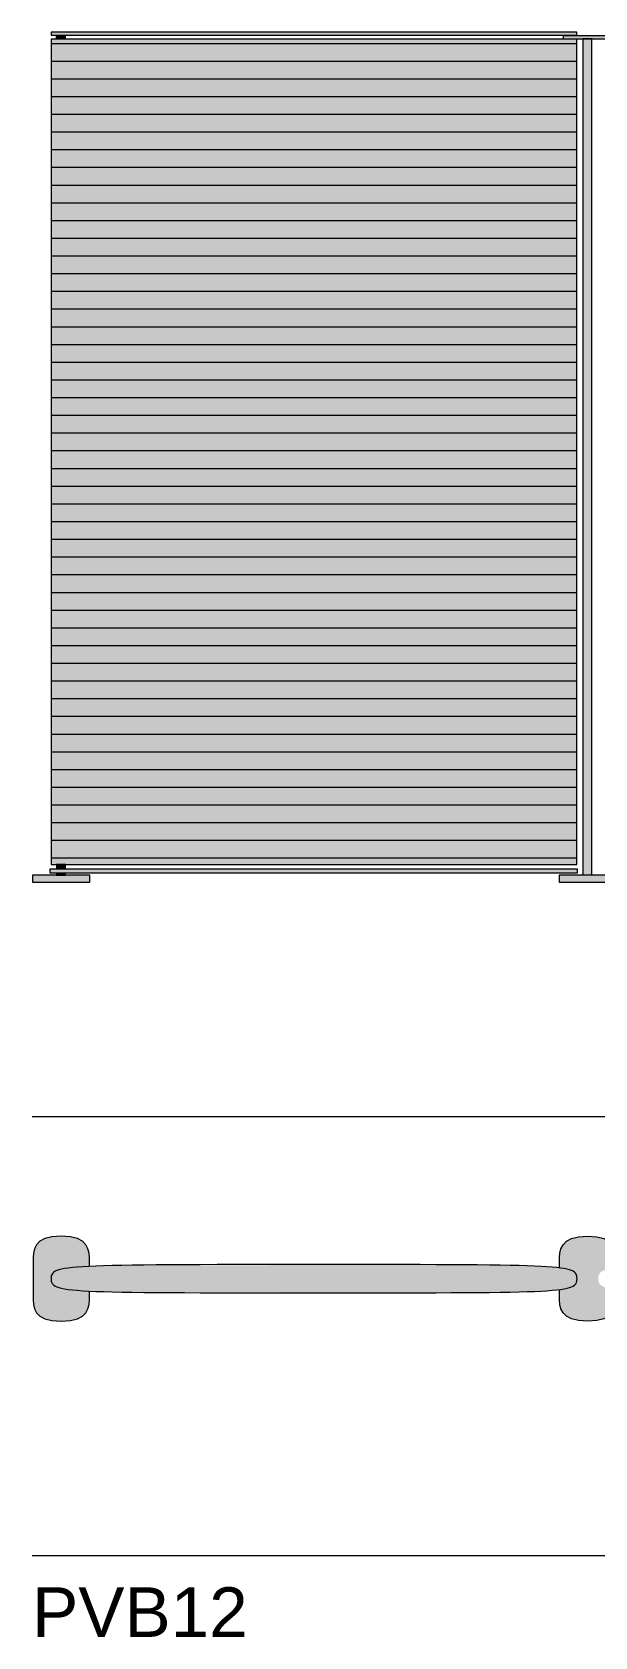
# Model space of a CAD drawing. Header units: millimetres. Extents: x -23380 to 52531, y -5628 to 1041.
# Drawn here: x 2151 to 2946, y -1825 to 441 of the extents above; entities that cross this region are included whole.
import ezdxf

# ---------------------------------------------------------------- set-up
doc = ezdxf.new("R2010")
doc.units = ezdxf.units.MM
for name, color, linetype, lineweight in [('dimensions', 7, 'Continuous', 5), ('drawing', 7, 'Continuous', 5), ('hatch', 9, 'Continuous', 5), ('product codes', 7, 'Continuous', 5), ('ropes', 7, 'Continuous', 0)]:
    doc.layers.add(name, color=color, linetype=linetype, lineweight=lineweight)
doc.styles.add('Poliform pollici', font='arial.ttf')

msp = doc.modelspace()

# ---------------------------------------------------------------- hatches: boundary and pattern name
at = {"layer": 'hatch'}
for points in [[(2178.2, 436.6), (2920.3, 436.6), (2920.3, 440.9), (2178.2, 440.9)], [(2185.8, -734.1), (2198.6, -734.1), (2920.3, -734.1), (2920.3, 430.7), (2178.2, 430.7), (2178.2, -734.1)], [(2198.6, 436.6), (2185.8, 436.6), (2185.8, 430.7), (2198.6, 430.7)], [(2901.2, 431.6), (2970, 431.6), (2970, 435.7), (2901.2, 435.7)], [(2929, -749.1), (2941.8, -749.1), (2941.8, 431.6), (2929, 431.6)], [(2176.5, -745.8), (2921.3, -745.8), (2921.3, -740.7), (2176.5, -740.7)], [(2185.8, -740.7), (2198.6, -740.7), (2198.6, -734.1), (2185.8, -734.1)], [(2198.6, -745.8), (2185.8, -745.8), (2185.8, -749.1), (2198.6, -749.1)], [(2152.2, -759.1), (2232.9, -759.1), (2232.9, -749.1), (2152.2, -749.1)], [(2895.4, -759.1), (2976.1, -759.1), (2976.1, -749.1), (2895.4, -749.1)], [(2232.4, -1301.4), (2215.6, -1302.5), (2208.7, -1303.1), (2202.6, -1303.8), (2200, -1304.1), (2197.5, -1304.5), (2195.2, -1304.9), (2193.1, -1305.4), (2191.2, -1305.8), (2190.3, -1306.1), (2189.4, -1306.3), (2188.6, -1306.5), (2187.8, -1306.8), (2187.1, -1307), (2186.4, -1307.3), (2185.7, -1307.6), (2185.1, -1307.8), (2184.5, -1308.1), (2184, -1308.4), (2183.4, -1308.7), (2183.2, -1308.8), (2182.9, -1309), (2182.7, -1309.1), (2182.5, -1309.3), (2182.3, -1309.4), (2182, -1309.6), (2181.8, -1309.7), (2181.6, -1309.9), (2181.5, -1310.1), (2181.3, -1310.2), (2181.1, -1310.4), (2180.9, -1310.5), (2180.8, -1310.7), (2180.6, -1310.9), (2180.5, -1311), (2180.3, -1311.2), (2180.2, -1311.4), (2180, -1311.6), (2179.9, -1311.7), (2179.8, -1311.9), (2179.7, -1312.1), (2179.6, -1312.3), (2179.5, -1312.4), (2179.4, -1312.6), (2179.3, -1312.8), (2179.2, -1313), (2179.1, -1313.2), (2179, -1313.4), (2178.9, -1313.6), (2178.9, -1313.7), (2178.8, -1313.9), (2178.7, -1314.1), (2178.7, -1314.3), (2178.6, -1314.5), (2178.6, -1314.7), (2178.5, -1314.9), (2178.5, -1315.1), (2178.4, -1315.3), (2178.4, -1315.8), (2178.3, -1316.2), (2178.3, -1316.6), (2178.2, -1317), (2178.2, -1317.5), (2178.2, -1317.9), (2178.2, -1318.9), (2178.2, -1319.8), (2178.2, -1320.2), (2178.2, -1320.7), (2178.3, -1321.1), (2178.3, -1321.5), (2178.4, -1322), (2178.4, -1322.4), (2178.5, -1322.6), (2178.5, -1322.8), (2178.6, -1323), (2178.6, -1323.2), (2178.7, -1323.4), (2178.7, -1323.6), (2178.8, -1323.8), (2178.9, -1324), (2178.9, -1324.2), (2179, -1324.3), (2179.1, -1324.5), (2179.2, -1324.7), (2179.3, -1324.9), (2179.4, -1325.1), (2179.5, -1325.3), (2179.6, -1325.5), (2179.7, -1325.6), (2179.8, -1325.8), (2179.9, -1326), (2180, -1326.2), (2180.2, -1326.3), (2180.3, -1326.5), (2180.5, -1326.7), (2180.6, -1326.8), (2180.8, -1327), (2180.9, -1327.2), (2181.1, -1327.3), (2181.3, -1327.5), (2181.5, -1327.6), (2181.6, -1327.8), (2181.8, -1328), (2182, -1328.1), (2182.3, -1328.3), (2182.5, -1328.4), (2182.7, -1328.6), (2182.9, -1328.7), (2183.2, -1328.9), (2183.4, -1329), (2184, -1329.3), (2184.5, -1329.6), (2185.1, -1329.9), (2185.7, -1330.1), (2186.4, -1330.4), (2187.1, -1330.7), (2187.8, -1330.9), (2188.6, -1331.2), (2189.4, -1331.4), (2190.3, -1331.6), (2191.2, -1331.9), (2193.1, -1332.3), (2195.2, -1332.8), (2197.5, -1333.2), (2200, -1333.6), (2202.6, -1333.9), (2208.7, -1334.6), (2215.6, -1335.3), (2232.4, -1336.3), (2232.4, -1342.5), (2232.3, -1345.7), (2232.3, -1348.9), (2232.2, -1350.5), (2232.1, -1352), (2231.9, -1353.6), (2231.8, -1354.4), (2231.7, -1355.2), (2231.6, -1356), (2231.5, -1356.8), (2231.3, -1357.5), (2231.1, -1358.3), (2231, -1359.1), (2230.7, -1359.8), (2230.5, -1360.6), (2230.3, -1361.3), (2230, -1362), (2229.7, -1362.8), (2229.4, -1363.5), (2229, -1364.2), (2228.8, -1364.5), (2228.7, -1364.9), (2228.5, -1365.2), (2228.3, -1365.6), (2228.1, -1365.9), (2227.8, -1366.2), (2227.6, -1366.6), (2227.4, -1366.9), (2227.1, -1367.2), (2226.9, -1367.5), (2226.7, -1367.9), (2226.4, -1368.2), (2226.1, -1368.5), (2225.8, -1368.8), (2225.6, -1369.1), (2225.3, -1369.4), (2225, -1369.7), (2224.7, -1370), (2224.4, -1370.3), (2224, -1370.6), (2223.7, -1370.9), (2223.4, -1371.2), (2223, -1371.4), (2222.6, -1371.7), (2222.3, -1372), (2221.9, -1372.2), (2221.5, -1372.5), (2221.1, -1372.8), (2220.7, -1373), (2220.3, -1373.3), (2219.9, -1373.5), (2219.4, -1373.7), (2218.5, -1374.2), (2217.6, -1374.6), (2216.6, -1375.1), (2215.6, -1375.5), (2214.5, -1375.9), (2213.4, -1376.2), (2212.2, -1376.6), (2211, -1376.9), (2209.8, -1377.2), (2208.5, -1377.5), (2207.1, -1377.7), (2205.7, -1377.9), (2204.2, -1378.1), (2202.7, -1378.3), (2201.2, -1378.5), (2199.6, -1378.6), (2197.9, -1378.7), (2196.2, -1378.7), (2192.6, -1378.8), (2189, -1378.7), (2187.2, -1378.7), (2185.6, -1378.6), (2184, -1378.5), (2182.4, -1378.3), (2180.9, -1378.1), (2179.4, -1377.9), (2178, -1377.7), (2176.7, -1377.5), (2175.4, -1377.2), (2174.1, -1376.9), (2172.9, -1376.6), (2171.8, -1376.2), (2170.6, -1375.9), (2169.6, -1375.5), (2168.5, -1375.1), (2167.6, -1374.6), (2166.6, -1374.2), (2165.7, -1373.7), (2165.3, -1373.5), (2164.9, -1373.3), (2164.4, -1373), (2164, -1372.8), (2163.6, -1372.5), (2163.2, -1372.2), (2162.9, -1372), (2162.5, -1371.7), (2162.1, -1371.4), (2161.8, -1371.2), (2161.5, -1370.9), (2161.1, -1370.6), (2160.8, -1370.3), (2160.5, -1370), (2160.2, -1369.7), (2159.9, -1369.4), (2159.6, -1369.1), (2159.3, -1368.8), (2159, -1368.5), (2158.8, -1368.2), (2158.5, -1367.9), (2158.2, -1367.5), (2158, -1367.2), (2157.8, -1366.9), (2157.5, -1366.6), (2157.3, -1366.2), (2157.1, -1365.9), (2156.9, -1365.6), (2156.7, -1365.2), (2156.5, -1364.9), (2156.3, -1364.5), (2156.1, -1364.2), (2155.8, -1363.5), (2155.5, -1362.8), (2155.2, -1362), (2154.9, -1361.3), (2154.6, -1360.6), (2154.4, -1359.8), (2154.2, -1359.1), (2154, -1358.3), (2153.8, -1357.5), (2153.7, -1356.8), (2153.5, -1356), (2153.4, -1355.2), (2153.3, -1354.4), (2153.2, -1353.6), (2153.1, -1352), (2152.9, -1350.5), (2152.9, -1348.9), (2152.8, -1345.7), (2152.8, -1292.4), (2152.9, -1289.2), (2152.9, -1287.6), (2153.1, -1285.9), (2153.2, -1284.3), (2153.4, -1282.7), (2153.5, -1282), (2153.7, -1281.2), (2153.8, -1280.4), (2154, -1279.6), (2154.2, -1278.8), (2154.4, -1278.1), (2154.6, -1277.3), (2154.9, -1276.6), (2155.2, -1275.8), (2155.5, -1275.1), (2155.8, -1274.4), (2156.1, -1273.6), (2156.3, -1273.3), (2156.5, -1272.9), (2156.7, -1272.6), (2156.9, -1272.2), (2157.1, -1271.9), (2157.3, -1271.6), (2157.5, -1271.2), (2157.8, -1270.9), (2158, -1270.6), (2158.2, -1270.2), (2158.5, -1269.9), (2158.8, -1269.6), (2159, -1269.3), (2159.3, -1269), (2159.6, -1268.6), (2159.9, -1268.3), (2160.2, -1268), (2160.5, -1267.7), (2160.8, -1267.4), (2161.1, -1267.1), (2161.5, -1266.9), (2161.8, -1266.6), (2162.1, -1266.3), (2162.5, -1266), (2162.9, -1265.7), (2163.3, -1265.5), (2163.6, -1265.2), (2164, -1264.9), (2164.4, -1264.7), (2164.9, -1264.4), (2165.3, -1264.2), (2165.7, -1264), (2166.2, -1263.7), (2166.6, -1263.5), (2167.6, -1263), (2168.5, -1262.6), (2169.6, -1262.2), (2170.6, -1261.8), (2171.8, -1261.4), (2172.9, -1261.1), (2174.1, -1260.8), (2175.4, -1260.5), (2176.7, -1260.2), (2178, -1259.9), (2179.4, -1259.7), (2180.9, -1259.5), (2182.4, -1259.3), (2184, -1259.2), (2185.6, -1259), (2187.2, -1258.9), (2189, -1258.9), (2192.6, -1258.8), (2196.2, -1258.9), (2197.9, -1258.9), (2199.6, -1259), (2201.2, -1259.2), (2202.7, -1259.3), (2204.3, -1259.5), (2205.7, -1259.7), (2207.1, -1259.9), (2208.5, -1260.2), (2209.8, -1260.5), (2211, -1260.8), (2212.2, -1261.1), (2213.4, -1261.4), (2214.5, -1261.8), (2215.6, -1262.2), (2216.6, -1262.6), (2217.6, -1263), (2218.5, -1263.5), (2219, -1263.7), (2219.4, -1264), (2219.9, -1264.2), (2220.3, -1264.4), (2220.7, -1264.7), (2221.1, -1264.9), (2221.5, -1265.2), (2221.9, -1265.5), (2222.3, -1265.7), (2222.6, -1266), (2223, -1266.3), (2223.4, -1266.6), (2223.7, -1266.9), (2224, -1267.1), (2224.4, -1267.4), (2224.7, -1267.7), (2225, -1268), (2225.3, -1268.3), (2225.6, -1268.6), (2225.8, -1269), (2226.1, -1269.3), (2226.4, -1269.6), (2226.7, -1269.9), (2226.9, -1270.2), (2227.1, -1270.6), (2227.4, -1270.9), (2227.6, -1271.2), (2227.8, -1271.6), (2228.1, -1271.9), (2228.3, -1272.2), (2228.5, -1272.6), (2228.7, -1272.9), (2228.8, -1273.3), (2229, -1273.6), (2229.4, -1274.4), (2229.7, -1275.1), (2230, -1275.8), (2230.3, -1276.6), (2230.5, -1277.3), (2230.7, -1278.1), (2231, -1278.8), (2231.1, -1279.6), (2231.3, -1280.4), (2231.5, -1281.2), (2231.6, -1282), (2231.7, -1282.7), (2231.9, -1284.3), (2232.1, -1285.9), (2232.2, -1287.6), (2232.3, -1289.2), (2232.3, -1292.4)], [(2896, -1334.1), (2900, -1333.6), (2903.5, -1333), (2905.1, -1332.6), (2906.6, -1332.3), (2908, -1332), (2909.3, -1331.6), (2910.6, -1331.2), (2911.7, -1330.9), (2912.2, -1330.7), (2912.7, -1330.5), (2913.2, -1330.3), (2913.7, -1330), (2914.2, -1329.8), (2914.6, -1329.6), (2915, -1329.4), (2915.4, -1329.2), (2915.8, -1329), (2916.1, -1328.7), (2916.5, -1328.5), (2916.8, -1328.3), (2917.1, -1328), (2917.4, -1327.8), (2917.5, -1327.7), (2917.7, -1327.6), (2917.8, -1327.4), (2917.9, -1327.3), (2918.1, -1327.2), (2918.2, -1327.1), (2918.3, -1326.9), (2918.4, -1326.8), (2918.5, -1326.7), (2918.6, -1326.6), (2918.7, -1326.4), (2918.8, -1326.3), (2918.9, -1326.2), (2919, -1326), (2919.1, -1325.9), (2919.2, -1325.8), (2919.3, -1325.6), (2919.4, -1325.5), (2919.5, -1325.4), (2919.5, -1325.2), (2919.6, -1325.1), (2919.7, -1324.9), (2919.7, -1324.8), (2919.8, -1324.6), (2919.9, -1324.5), (2919.9, -1324.4), (2920, -1324.1), (2920.1, -1323.8), (2920.2, -1323.5), (2920.3, -1323.2), (2920.4, -1322.9), (2920.4, -1322.6), (2920.5, -1322.2), (2920.5, -1321.9), (2920.6, -1321.6), (2920.6, -1321.3), (2920.7, -1320.9), (2920.7, -1320.3), (2920.7, -1319.6), (2920.7, -1318.9), (2920.7, -1318.1), (2920.7, -1317.5), (2920.7, -1316.8), (2920.6, -1316.4), (2920.6, -1316.1), (2920.5, -1315.8), (2920.5, -1315.5), (2920.4, -1315.2), (2920.4, -1314.8), (2920.3, -1314.5), (2920.2, -1314.2), (2920.1, -1313.9), (2920, -1313.6), (2919.9, -1313.3), (2919.9, -1313.2), (2919.8, -1313.1), (2919.7, -1312.9), (2919.7, -1312.8), (2919.6, -1312.6), (2919.5, -1312.5), (2919.5, -1312.4), (2919.4, -1312.2), (2919.3, -1312.1), (2919.2, -1311.9), (2919.1, -1311.8), (2919, -1311.7), (2918.9, -1311.5), (2918.8, -1311.4), (2918.7, -1311.3), (2918.6, -1311.2), (2918.5, -1311), (2918.4, -1310.9), (2918.3, -1310.8), (2918.2, -1310.6), (2918.1, -1310.5), (2917.9, -1310.4), (2917.8, -1310.3), (2917.7, -1310.1), (2917.5, -1310), (2917.4, -1309.9), (2917.1, -1309.7), (2916.8, -1309.4), (2916.5, -1309.2), (2916.1, -1309), (2915.8, -1308.7), (2915.4, -1308.5), (2915, -1308.3), (2914.6, -1308.1), (2914.2, -1307.9), (2913.7, -1307.7), (2913.2, -1307.5), (2912.7, -1307.3), (2912.2, -1307.1), (2911.7, -1306.9), (2910.6, -1306.5), (2909.3, -1306.1), (2908, -1305.8), (2906.6, -1305.4), (2905.1, -1305.1), (2903.5, -1304.8), (2900, -1304.1), (2896, -1303.6), (2896, -1295.6), (2896, -1292.4), (2896.1, -1289.2), (2896.1, -1287.6), (2896.2, -1285.9), (2896.4, -1284.3), (2896.6, -1282.7), (2896.7, -1282), (2896.9, -1281.2), (2897, -1280.4), (2897.2, -1279.6), (2897.4, -1278.8), (2897.6, -1278.1), (2897.8, -1277.3), (2898.1, -1276.6), (2898.3, -1275.8), (2898.6, -1275.1), (2899, -1274.4), (2899.3, -1273.6), (2899.5, -1273.3), (2899.7, -1272.9), (2899.9, -1272.6), (2900.1, -1272.2), (2900.3, -1271.9), (2900.5, -1271.6), (2900.7, -1271.2), (2901, -1270.9), (2901.2, -1270.6), (2901.4, -1270.2), (2901.7, -1269.9), (2901.9, -1269.6), (2902.2, -1269.3), (2902.5, -1269), (2902.8, -1268.6), (2903.1, -1268.3), (2903.4, -1268), (2903.7, -1267.7), (2904, -1267.4), (2904.3, -1267.1), (2904.6, -1266.9), (2905, -1266.6), (2905.3, -1266.3), (2905.7, -1266), (2906.1, -1265.7), (2906.4, -1265.5), (2906.8, -1265.2), (2907.2, -1264.9), (2907.6, -1264.7), (2908, -1264.4), (2908.5, -1264.2), (2908.9, -1264), (2909.4, -1263.7), (2909.8, -1263.5), (2910.7, -1263), (2911.7, -1262.6), (2912.8, -1262.2), (2913.8, -1261.8), (2914.9, -1261.4), (2916.1, -1261.1), (2917.3, -1260.8), (2918.6, -1260.5), (2919.9, -1260.2), (2921.2, -1259.9), (2922.6, -1259.7), (2924.1, -1259.5), (2925.6, -1259.3), (2927.1, -1259.2), (2928.8, -1259), (2930.4, -1258.9), (2932.1, -1258.9), (2935.8, -1258.8), (2939.4, -1258.9), (2941.1, -1258.9), (2942.8, -1259), (2944.4, -1259.2), (2945.9, -1259.3), (2947.4, -1259.5), (2948.9, -1259.7), (2950.3, -1259.9), (2951.6, -1260.2), (2952.9, -1260.5), (2954.2, -1260.8), (2955.4, -1261.1), (2956.6, -1261.4), (2957.7, -1261.8), (2958.8, -1262.2), (2959.8, -1262.6), (2960.8, -1263), (2961.7, -1263.5), (2962.2, -1263.7), (2962.6, -1264), (2963.1, -1264.2), (2963.5, -1264.4), (2963.9, -1264.7), (2964.3, -1264.9), (2964.7, -1265.2), (2965.1, -1265.5), (2965.5, -1265.7), (2965.8, -1266), (2966.2, -1266.3), (2966.5, -1266.6), (2966.9, -1266.9), (2967.2, -1267.1), (2967.5, -1267.4), (2967.9, -1267.7), (2968.2, -1268), (2968.5, -1268.3), (2968.8, -1268.6), (2969, -1269), (2969.3, -1269.3), (2969.6, -1269.6), (2969.8, -1269.9), (2970.1, -1270.2), (2970.3, -1270.6), (2970.6, -1270.9), (2970.8, -1271.2), (2971, -1271.6), (2971.2, -1271.9), (2971.4, -1272.2), (2971.6, -1272.6), (2971.8, -1272.9), (2972, -1273.3), (2972.2, -1273.6), (2972.6, -1274.4), (2972.9, -1275.1), (2973.2, -1275.8), (2973.4, -1276.6), (2973.7, -1277.3), (2973.9, -1278.1), (2974.1, -1278.8), (2974.3, -1279.6), (2974.5, -1280.4), (2974.7, -1281.2), (2974.8, -1282), (2974.9, -1282.7), (2975.1, -1284.3), (2975.3, -1285.9), (2975.4, -1287.6), (2975.5, -1289.2), (2975.5, -1292.4), (2975.5, -1303.6), (2971.6, -1304.1), (2968, -1304.8), (2966.4, -1305.1), (2964.9, -1305.4), (2963.5, -1305.8), (2962.2, -1306.1), (2961, -1306.5), (2959.8, -1306.9), (2959.3, -1307.1), (2958.8, -1307.3), (2958.3, -1307.5), (2957.8, -1307.7), (2957.4, -1307.9), (2956.9, -1308.1), (2956.5, -1308.3), (2956.1, -1308.5), (2955.7, -1308.7), (2955.4, -1309), (2955, -1309.2), (2954.7, -1309.4), (2954.4, -1309.7), (2954.1, -1309.9), (2954, -1310), (2953.8, -1310.1), (2953.7, -1310.3), (2953.6, -1310.4), (2953.5, -1310.5), (2953.3, -1310.6), (2953.2, -1310.8), (2953.1, -1310.9), (2953, -1311), (2952.9, -1311.2), (2952.8, -1311.3), (2952.7, -1311.4), (2952.6, -1311.5), (2952.5, -1311.7), (2952.4, -1311.8), (2952.3, -1311.9), (2952.2, -1312.1), (2952.1, -1312.2), (2952.1, -1312.4), (2952, -1312.5), (2951.9, -1312.6), (2951.9, -1312.8), (2951.8, -1312.9), (2951.7, -1313.1), (2951.7, -1313.2), (2951.6, -1313.3), (2951.5, -1313.6), (2951.4, -1313.9), (2951.3, -1314.2), (2951.2, -1314.5), (2951.1, -1314.8), (2951.1, -1315.2), (2951, -1315.5), (2951, -1315.8), (2950.9, -1316.1), (2950.9, -1316.4), (2950.9, -1316.8), (2950.8, -1317.5), (2950.8, -1318.1), (2950.8, -1318.9), (2950.8, -1319.6), (2950.8, -1320.3), (2950.9, -1320.9), (2950.9, -1321.3), (2950.9, -1321.6), (2951, -1321.9), (2951, -1322.2), (2951.1, -1322.6), (2951.1, -1322.9), (2951.2, -1323.2), (2951.3, -1323.5), (2951.4, -1323.8), (2951.5, -1324.1), (2951.6, -1324.4), (2951.7, -1324.5), (2951.7, -1324.6), (2951.8, -1324.8), (2951.9, -1324.9), (2951.9, -1325.1), (2952, -1325.2), (2952.1, -1325.4), (2952.1, -1325.5), (2952.2, -1325.6), (2952.3, -1325.8), (2952.4, -1325.9), (2952.5, -1326), (2952.6, -1326.2), (2952.7, -1326.3), (2952.8, -1326.4), (2952.9, -1326.6), (2953, -1326.7), (2953.1, -1326.8), (2953.2, -1326.9), (2953.3, -1327.1), (2953.5, -1327.2), (2953.6, -1327.3), (2953.7, -1327.4), (2953.8, -1327.6), (2954, -1327.7), (2954.1, -1327.8), (2954.4, -1328), (2954.7, -1328.3), (2955, -1328.5), (2955.4, -1328.7), (2955.7, -1329), (2956.1, -1329.2), (2956.5, -1329.4), (2956.9, -1329.6), (2957.4, -1329.8), (2957.8, -1330), (2958.3, -1330.3), (2958.8, -1330.5), (2959.3, -1330.7), (2959.8, -1330.9), (2961, -1331.2), (2962.2, -1331.6), (2963.5, -1332), (2964.9, -1332.3), (2966.4, -1332.6), (2968, -1333), (2971.6, -1333.6), (2975.5, -1334.1), (2975.5, -1342.5), (2975.5, -1345.7), (2975.5, -1348.9), (2975.4, -1350.5), (2975.3, -1352), (2975.1, -1353.6), (2975, -1354.4), (2974.9, -1355.2), (2974.8, -1356), (2974.7, -1356.8), (2974.5, -1357.5), (2974.3, -1358.3), (2974.1, -1359.1), (2973.9, -1359.8), (2973.7, -1360.6), (2973.4, -1361.3), (2973.2, -1362), (2972.9, -1362.8), (2972.6, -1363.5), (2972.2, -1364.2), (2972, -1364.5), (2971.8, -1364.9), (2971.6, -1365.2), (2971.4, -1365.6), (2971.2, -1365.9), (2971, -1366.2), (2970.8, -1366.6), (2970.6, -1366.9), (2970.3, -1367.2), (2970.1, -1367.5), (2969.8, -1367.9), (2969.6, -1368.2), (2969.3, -1368.5), (2969, -1368.8), (2968.8, -1369.1), (2968.5, -1369.4), (2968.2, -1369.7), (2967.9, -1370), (2967.5, -1370.3), (2967.2, -1370.6), (2966.9, -1370.9), (2966.5, -1371.2), (2966.2, -1371.4), (2965.8, -1371.7), (2965.5, -1372), (2965.1, -1372.2), (2964.7, -1372.5), (2964.3, -1372.8), (2963.9, -1373), (2963.5, -1373.3), (2963.1, -1373.5), (2962.6, -1373.7), (2961.7, -1374.2), (2960.8, -1374.6), (2959.8, -1375.1), (2958.8, -1375.5), (2957.7, -1375.9), (2956.6, -1376.2), (2955.4, -1376.6), (2954.2, -1376.9), (2953, -1377.2), (2951.6, -1377.5), (2950.3, -1377.7), (2948.9, -1377.9), (2947.4, -1378.1), (2945.9, -1378.3), (2944.4, -1378.5), (2942.8, -1378.6), (2941.1, -1378.7), (2939.4, -1378.7), (2935.8, -1378.8), (2932.2, -1378.7), (2930.4, -1378.7), (2928.8, -1378.6), (2927.1, -1378.5), (2925.6, -1378.3), (2924.1, -1378.1), (2922.6, -1377.9), (2921.2, -1377.7), (2919.9, -1377.5), (2918.6, -1377.2), (2917.3, -1376.9), (2916.1, -1376.6), (2914.9, -1376.2), (2913.8, -1375.9), (2912.8, -1375.5), (2911.7, -1375.1), (2910.8, -1374.6), (2909.8, -1374.2), (2908.9, -1373.7), (2908.5, -1373.5), (2908, -1373.3), (2907.6, -1373), (2907.2, -1372.8), (2906.8, -1372.5), (2906.4, -1372.2), (2906.1, -1372), (2905.7, -1371.7), (2905.3, -1371.4), (2905, -1371.2), (2904.6, -1370.9), (2904.3, -1370.6), (2904, -1370.3), (2903.7, -1370), (2903.4, -1369.7), (2903.1, -1369.4), (2902.8, -1369.1), (2902.5, -1368.8), (2902.2, -1368.5), (2901.9, -1368.2), (2901.7, -1367.9), (2901.4, -1367.5), (2901.2, -1367.2), (2901, -1366.9), (2900.7, -1366.6), (2900.5, -1366.2), (2900.3, -1365.9), (2900.1, -1365.6), (2899.9, -1365.2), (2899.7, -1364.9), (2899.5, -1364.5), (2899.3, -1364.2), (2899, -1363.5), (2898.6, -1362.8), (2898.3, -1362), (2898.1, -1361.3), (2897.8, -1360.6), (2897.6, -1359.8), (2897.4, -1359.1), (2897.2, -1358.3), (2897, -1357.5), (2896.9, -1356.8), (2896.7, -1356), (2896.6, -1355.2), (2896.5, -1354.4), (2896.4, -1353.6), (2896.2, -1352), (2896.1, -1350.5), (2896.1, -1348.9), (2896, -1345.7)], [(2178.2, -1318.9), (2178.2, -1317.9), (2178.2, -1317.5), (2178.2, -1317), (2178.3, -1316.6), (2178.3, -1316.2), (2178.4, -1315.8), (2178.4, -1315.3), (2178.5, -1315.1), (2178.5, -1314.9), (2178.6, -1314.7), (2178.6, -1314.5), (2178.7, -1314.3), (2178.7, -1314.1), (2178.8, -1313.9), (2178.9, -1313.7), (2178.9, -1313.6), (2179, -1313.4), (2179.1, -1313.2), (2179.2, -1313), (2179.3, -1312.8), (2179.4, -1312.6), (2179.5, -1312.4), (2179.6, -1312.3), (2179.7, -1312.1), (2179.8, -1311.9), (2179.9, -1311.7), (2180, -1311.6), (2180.2, -1311.4), (2180.3, -1311.2), (2180.5, -1311), (2180.6, -1310.9), (2180.8, -1310.7), (2180.9, -1310.5), (2181.1, -1310.4), (2181.3, -1310.2), (2181.5, -1310.1), (2181.6, -1309.9), (2181.8, -1309.7), (2182, -1309.6), (2182.3, -1309.4), (2182.5, -1309.3), (2182.7, -1309.1), (2182.9, -1309), (2183.2, -1308.8), (2183.4, -1308.7), (2184, -1308.4), (2184.5, -1308.1), (2185.1, -1307.8), (2185.7, -1307.6), (2186.4, -1307.3), (2187.1, -1307), (2187.8, -1306.8), (2188.6, -1306.5), (2189.4, -1306.3), (2190.3, -1306.1), (2191.2, -1305.8), (2193.1, -1305.4), (2195.2, -1304.9), (2197.5, -1304.5), (2200, -1304.1), (2202.6, -1303.8), (2208.7, -1303.1), (2215.6, -1302.5), (2232.4, -1301.4), (2279, -1300), (2794.3, -1299.5), (2858.2, -1300.9), (2879.9, -1302.1), (2888.6, -1302.8), (2896, -1303.6), (2900, -1304.1), (2903.5, -1304.8), (2905.1, -1305.1), (2906.6, -1305.4), (2908, -1305.8), (2909.3, -1306.1), (2910.6, -1306.5), (2911.7, -1306.9), (2912.2, -1307.1), (2912.7, -1307.3), (2913.2, -1307.5), (2913.7, -1307.7), (2914.2, -1307.9), (2914.6, -1308.1), (2915, -1308.3), (2915.4, -1308.5), (2915.8, -1308.7), (2916.1, -1309), (2916.5, -1309.2), (2916.8, -1309.4), (2917.1, -1309.7), (2917.4, -1309.9), (2917.5, -1310), (2917.7, -1310.1), (2917.8, -1310.3), (2917.9, -1310.4), (2918.1, -1310.5), (2918.2, -1310.6), (2918.3, -1310.8), (2918.4, -1310.9), (2918.5, -1311), (2918.6, -1311.2), (2918.7, -1311.3), (2918.8, -1311.4), (2918.9, -1311.5), (2919, -1311.7), (2919.1, -1311.8), (2919.2, -1311.9), (2919.3, -1312.1), (2919.4, -1312.2), (2919.5, -1312.4), (2919.5, -1312.5), (2919.6, -1312.6), (2919.7, -1312.8), (2919.7, -1312.9), (2919.8, -1313.1), (2919.9, -1313.2), (2919.9, -1313.3), (2920, -1313.6), (2920.1, -1313.9), (2920.2, -1314.2), (2920.3, -1314.5), (2920.4, -1314.8), (2920.4, -1315.2), (2920.5, -1315.5), (2920.5, -1315.8), (2920.6, -1316.1), (2920.6, -1316.4), (2920.7, -1316.8), (2920.7, -1317.5), (2920.7, -1318.1), (2920.7, -1318.9), (2920.7, -1319.6), (2920.7, -1320.3), (2920.7, -1320.9), (2920.6, -1321.3), (2920.6, -1321.6), (2920.5, -1321.9), (2920.5, -1322.2), (2920.4, -1322.6), (2920.4, -1322.9), (2920.3, -1323.2), (2920.2, -1323.5), (2920.1, -1323.8), (2920, -1324.1), (2919.9, -1324.4), (2919.9, -1324.5), (2919.8, -1324.6), (2919.7, -1324.8), (2919.7, -1324.9), (2919.6, -1325.1), (2919.5, -1325.2), (2919.5, -1325.4), (2919.4, -1325.5), (2919.3, -1325.6), (2919.2, -1325.8), (2919.1, -1325.9), (2919, -1326), (2918.9, -1326.2), (2918.8, -1326.3), (2918.7, -1326.4), (2918.6, -1326.6), (2918.5, -1326.7), (2918.4, -1326.8), (2918.3, -1326.9), (2918.2, -1327.1), (2918.1, -1327.2), (2917.9, -1327.3), (2917.8, -1327.4), (2917.7, -1327.6), (2917.5, -1327.7), (2917.4, -1327.8), (2917.1, -1328), (2916.8, -1328.3), (2916.5, -1328.5), (2916.1, -1328.7), (2915.8, -1329), (2915.4, -1329.2), (2915, -1329.4), (2914.6, -1329.6), (2914.2, -1329.8), (2913.7, -1330), (2913.2, -1330.3), (2912.7, -1330.5), (2912.2, -1330.7), (2911.7, -1330.9), (2910.6, -1331.2), (2909.3, -1331.6), (2908, -1332), (2906.6, -1332.3), (2905.1, -1332.6), (2903.5, -1333), (2900, -1333.6), (2896, -1334.1), (2888.6, -1334.9), (2879.9, -1335.7), (2858.2, -1336.8), (2794.3, -1338.2), (2279, -1337.7), (2232.4, -1336.3), (2215.6, -1335.3), (2208.7, -1334.6), (2202.6, -1333.9), (2200, -1333.6), (2197.5, -1333.2), (2195.2, -1332.8), (2193.1, -1332.3), (2191.2, -1331.9), (2190.3, -1331.6), (2189.4, -1331.4), (2188.6, -1331.2), (2187.8, -1330.9), (2187.1, -1330.7), (2186.4, -1330.4), (2185.7, -1330.1), (2185.1, -1329.9), (2184.5, -1329.6), (2184, -1329.3), (2183.4, -1329), (2183.2, -1328.9), (2182.9, -1328.7), (2182.7, -1328.6), (2182.5, -1328.4), (2182.3, -1328.3), (2182, -1328.1), (2181.8, -1328), (2181.6, -1327.8), (2181.5, -1327.6), (2181.3, -1327.5), (2181.1, -1327.3), (2180.9, -1327.2), (2180.8, -1327), (2180.6, -1326.8), (2180.5, -1326.7), (2180.3, -1326.5), (2180.2, -1326.3), (2180, -1326.2), (2179.9, -1326), (2179.8, -1325.8), (2179.7, -1325.6), (2179.6, -1325.5), (2179.5, -1325.3), (2179.4, -1325.1), (2179.3, -1324.9), (2179.2, -1324.7), (2179.1, -1324.5), (2179, -1324.3), (2178.9, -1324.2), (2178.9, -1324), (2178.8, -1323.8), (2178.7, -1323.6), (2178.7, -1323.4), (2178.6, -1323.2), (2178.6, -1323), (2178.5, -1322.8), (2178.5, -1322.6), (2178.4, -1322.4), (2178.4, -1322), (2178.3, -1321.5), (2178.3, -1321.1), (2178.2, -1320.7), (2178.2, -1320.2), (2178.2, -1319.8)]]:
    msp.add_hatch(color=256, dxfattribs=at).paths.add_polyline_path(points, flags=0)
at = {"layer": 'ropes', "lineweight": 0}
h = msp.add_hatch(dxfattribs=at)
h.set_pattern_fill('HATCH1', color=256, scale=200, style=0, pattern_type=2)
h.set_pattern_definition([(0, (0, 0), (0, 25), [])])
h.paths.add_polyline_path([(2185.8, -734.1), (2198.6, -734.1), (2920.3, -734.1), (2920.3, 430.7), (2178.2, 430.7), (2178.2, -734.1)], flags=0)

# ---------------------------------------------------------------- linework, layer by layer
at = {"layer": 'dimensions'}
for points in [[(2151.4, -1089.8), (5263.4, -1089.8)], [(2151.4, -1709.5), (5263.4, -1709.5)]]:
    msp.add_lwpolyline(points, dxfattribs=at)
at = {"layer": 'drawing'}
for points in [[(2178.2, 436.6), (2920.3, 436.6), (2920.3, 440.9), (2178.2, 440.9)], [(2178.2, -734.1), (2920.3, -734.1), (2920.3, 430.7), (2178.2, 430.7)], [(2901.2, 431.6), (2970, 431.6), (2970, 435.7), (2901.2, 435.7)], [(2176.5, -745.8), (2921.3, -745.8), (2921.3, -740.7), (2176.5, -740.7)], [(2152.2, -759.1), (2232.9, -759.1), (2232.9, -749.1), (2152.2, -749.1)], [(2895.4, -759.1), (2976.1, -759.1), (2976.1, -749.1), (2895.4, -749.1)]]:
    msp.add_lwpolyline(points, close=True, dxfattribs=at)
for points in [[(2185.8, 430.7), (2185.8, 436.6)], [(2198.6, 430.7), (2198.6, 436.6)], [(2941.8, -749.1), (2941.8, 431.6), (2929, 431.6), (2929, -749.1)], [(2198.6, -740.7), (2198.6, -734.1), (2185.8, -734.1), (2185.8, -740.7)], [(2185.8, -745.8), (2185.8, -749.1), (2198.6, -749.1), (2198.6, -745.8)], [(2929, -759.1), (2929, -759.1)], [(2941.8, -759.1), (2941.8, -759.1)]]:
    msp.add_lwpolyline(points, dxfattribs=at)
for points, knots in [([(2232.4, -1301.4), (2232.4, -1299.5), (2232.4, -1281.2), (2232.4, -1258.8), (2192.6, -1258.8), (2152.8, -1258.8), (2152.8, -1298.8), (2152.8, -1339.5), (2152.8, -1378.8), (2192.6, -1378.8), (2232.4, -1378.8), (2232.4, -1356.6), (2232.4, -1338.3), (2232.4, -1336.3)], [-74.403911, -74.403911, -74.403911, -74.403911, -66.520524, 0, 0, 0, 66.520524, 133.041049, 199.561573, 199.561573, 199.561573, 266.082097, 274.568529, 274.568529, 274.568529, 274.568529]), ([(2896, -1303.6), (2896, -1301), (2896, -1282.1), (2896, -1258.8), (2935.8, -1258.8), (2975.5, -1258.8), (2975.5, -1282.1), (2975.5, -1301), (2975.5, -1303.6)], [-77.412422, -77.412422, -77.412422, -77.412422, -66.520524, 0, 0, 0, 66.520524, 77.412422, 77.412422, 77.412422, 77.412422]), ([(2178.2, -1318.9), (2178.2, -1299), (2193.2, -1299), (2560.3, -1299), (2905.7, -1299), (2920.7, -1299), (2920.7, -1318.9), (2920.7, -1338.8), (2905.7, -1338.8), (2560.3, -1338.8), (2193.2, -1338.8), (2178.2, -1338.8), (2178.2, -1318.9)], [803.973004, 803.973004, 803.973004, 803.973004, 1205.959506, 1205.959506, 1205.959506, 1607.946008, 1607.946008, 1607.946008, 2009.93251, 2009.93251, 2009.93251, 2411.919012, 2411.919012, 2411.919012, 2411.919012]), ([(2975.5, -1334.1), (2975.5, -1336.9), (2975.5, -1355.7), (2975.5, -1378.8), (2935.8, -1378.8), (2896, -1378.8), (2896, -1355.7), (2896, -1336.9), (2896, -1334.1)], [121.516662, 121.516662, 121.516662, 121.516662, 133.041049, 199.561573, 199.561573, 199.561573, 266.082097, 277.606484, 277.606484, 277.606484, 277.606484])]:
    msp.add_open_spline(points, degree=3, knots=knots, dxfattribs=at)

# ---------------------------------------------------------------- texts
at = {"layer": 'product codes', "insert": (2151.4, -1789.6), "char_height": 70, "width": 736.522, "attachment_point": 4, "style": 'Poliform pollici'}
msp.add_mtext('PVB12', dxfattribs=at)

doc.saveas('drawing.dxf')
